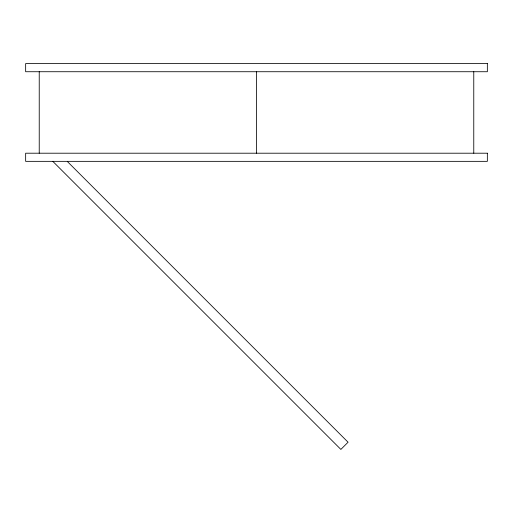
<?xml version="1.0" encoding="UTF-8"?>
<svg xmlns="http://www.w3.org/2000/svg" width="513" height="513" viewBox="0 0 513 513"><rect width="100%" height="100%" fill="white"/><g stroke="black" fill="none" stroke-linecap="round" stroke-linejoin="round"><path stroke-width="0.77" d="M67.35 161.499L348.07 442.219L340.869 449.42L52.807 161.351M473.768 71.73L473.768 153.207M256.5 71.73L256.5 153.207M39.232 71.73L39.232 153.207M487.35 63.58L25.65 63.58L25.65 71.73L487.35 71.73L487.35 63.58M487.35 153.207L25.65 153.207L25.65 161.351L487.35 161.351L487.35 153.207"/></g></svg>
